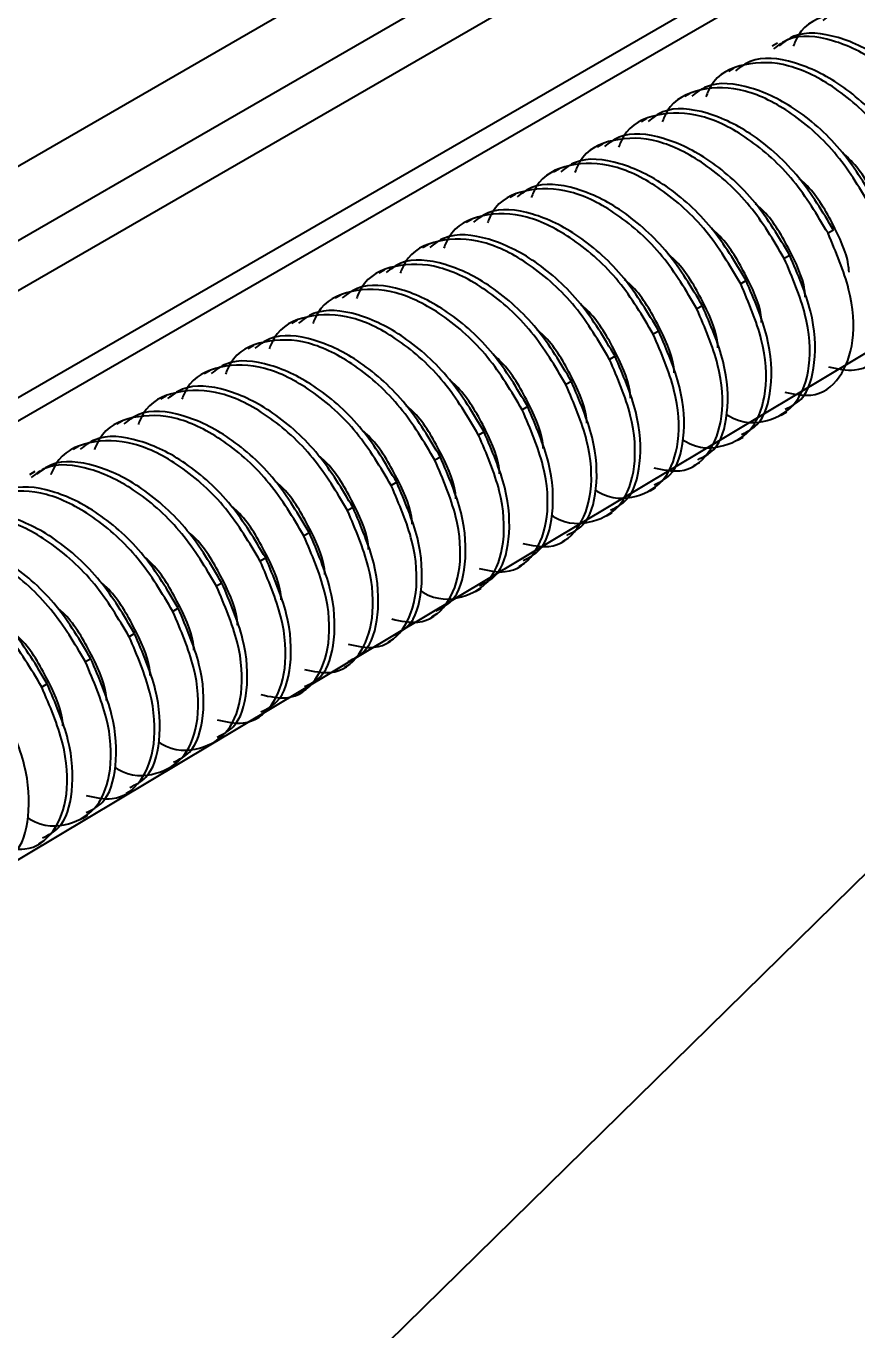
# Model space of a CAD drawing. Extents: x 0 to 10.8, y -12.5 to 0.
# Drawn here: x 6.029 to 6.45, y -9.091 to -8.431 of the extents above; entities that cross this region are included whole.
import ezdxf
from ezdxf import colors
from ezdxf.entities.mleader import LeaderData, LeaderLine
from ezdxf.math import Vec2, Vec3

# ---------------------------------------------------------------- set-up
doc = ezdxf.new("R2010")
doc.units = 0
doc.header["$LTSCALE"] = 0.5
doc.header["$MEASUREMENT"] = 0
for name, color, linetype in [('FAB DWG', 221, 'CONTINUOUS'), ('Hardware', 242, 'CONTINUOUS'), ('Housing', 150, 'CONTINUOUS')]:
    doc.layers.add(name, color=color, linetype=linetype)
doc.styles.get("Standard").update_dxf_attribs({"font": 'arial.ttf'})

msp = doc.modelspace()

# ---------------------------------------------------------------- linework, layer by layer
at = {"layer": 'Hardware', "linetype": 'Continuous', "lineweight": 25, "transparency": 16777216}
for p, q in [((6.40957, -8.43967), (6.40681, -8.44127)), ((6.38747, -8.45243), (6.38471, -8.45402)), ((6.36538, -8.46519), (6.36261, -8.46678)), ((6.34328, -8.47794), (6.34052, -8.47954)), ((6.32118, -8.4907), (6.31842, -8.49229)), ((6.29909, -8.50346), (6.29632, -8.50505)), ((6.27699, -8.51621), (6.27423, -8.51781)), ((6.25489, -8.52897), (6.25213, -8.53056)), ((6.43789, -8.53437), (6.43513, -8.53596)), ((6.23279, -8.54172), (6.23003, -8.54332)), ((6.4158, -8.54712), (6.41303, -8.54872)), ((6.2107, -8.55448), (6.20794, -8.55608)), ((6.3937, -8.55988), (6.39094, -8.56147)), ((6.1886, -8.56724), (6.18584, -8.56883)), ((6.3716, -8.57264), (6.36884, -8.57423)), ((6.1665, -8.57999), (6.16374, -8.58159)), ((6.34951, -8.58539), (6.34674, -8.58699)), ((6.14441, -8.59275), (6.14164, -8.59434)), ((6.32741, -8.59815), (6.32465, -8.59974)), ((6.12231, -8.60551), (6.11955, -8.6071)), ((6.30531, -8.6109), (6.30255, -8.6125)), ((6.10021, -8.61826), (6.09745, -8.61986)), ((6.28321, -8.62366), (6.28045, -8.62526)), ((6.41146, -8.62795), (6.41422, -8.62635)), ((6.07811, -8.63102), (6.07535, -8.63261)), ((6.26112, -8.63642), (6.25835, -8.63801)), ((6.38937, -8.6407), (6.39213, -8.63911)), ((6.05602, -8.64378), (6.05326, -8.64537)), ((6.23902, -8.64917), (6.23626, -8.65077)), ((6.36727, -8.65346), (6.37003, -8.65187)), ((6.03392, -8.65653), (6.03116, -8.65813)), ((6.21692, -8.66193), (6.21416, -8.66352)), ((6.34517, -8.66622), (6.34793, -8.66462)), ((6.19483, -8.67469), (6.19206, -8.67628)), ((6.32307, -8.67897), (6.32584, -8.67738)), ((6.17273, -8.68744), (6.16997, -8.68904)), ((6.30098, -8.69173), (6.30374, -8.69013)), ((6.15063, -8.7002), (6.14787, -8.70179)), ((6.27888, -8.70449), (6.28164, -8.70289)), ((6.12853, -8.71296), (6.12577, -8.71455)), ((6.25678, -8.71724), (6.25955, -8.71565)), ((6.10644, -8.72571), (6.10368, -8.72731)), ((6.23469, -8.73), (6.23745, -8.7284)), ((6.08434, -8.73847), (6.08158, -8.74006)), ((6.21259, -8.74275), (6.21535, -8.74116)), ((6.06224, -8.75122), (6.05948, -8.75282)), ((6.19049, -8.75551), (6.19325, -8.75392)), ((6.04015, -8.76398), (6.03738, -8.76558)), ((6.16839, -8.76827), (6.17116, -8.76667)), ((6.1463, -8.78102), (6.14906, -8.77943)), ((6.1242, -8.79378), (6.12696, -8.79219)), ((6.1021, -8.80654), (6.10487, -8.80494)), ((6.08001, -8.81929), (6.08277, -8.8177)), ((6.05791, -8.83205), (6.06067, -8.83045)), ((6.03581, -8.84481), (6.03857, -8.84321))]:
    msp.add_line(p, q, dxfattribs=at)
for points, knots in [([(6.52352, -8.48494), (6.51805, -8.47573), (6.50696, -8.45708), (6.48347, -8.43597), (6.45897, -8.42372), (6.43673, -8.42359), (6.42205, -8.43046), (6.41832, -8.43948), (6.41754, -8.44135)], [0, 0, 0, 0, 0.1882323, 0.3814187, 0.566947, 0.7584535, 0.94996, 1, 1, 1, 1]), ([(6.52628, -8.48334), (6.52082, -8.47415), (6.50974, -8.45552), (6.48614, -8.43424), (6.46206, -8.42262), (6.44272, -8.42056), (6.43487, -8.42647), (6.43248, -8.42828)], [0, 0, 0, 0, 0.223495, 0.452872, 0.673155, 0.900538, 1, 1, 1, 1]), ([(6.50142, -8.49769), (6.49596, -8.4885), (6.48488, -8.46987), (6.46128, -8.44859), (6.4372, -8.43698), (6.41786, -8.43491), (6.41001, -8.44083), (6.40762, -8.44263)], [0, 0, 0, 0, 0.223495, 0.452872, 0.673155, 0.900538, 1, 1, 1, 1]), ([(6.50418, -8.4961), (6.49872, -8.4869), (6.48765, -8.46828), (6.46404, -8.44699), (6.43997, -8.43538), (6.42063, -8.43331), (6.41277, -8.43923), (6.41038, -8.44103)], [0, 0, 0, 0, 0.223495, 0.452872, 0.673155, 0.900538, 1, 1, 1, 1]), ([(6.47933, -8.51045), (6.47385, -8.50124), (6.46276, -8.48259), (6.43928, -8.46148), (6.41477, -8.44924), (6.39254, -8.4491), (6.37785, -8.45598), (6.37412, -8.46499), (6.37335, -8.46686)], [0, 0, 0, 0, 0.188232, 0.381419, 0.566947, 0.758453, 0.94996, 1, 1, 1, 1]), ([(6.48209, -8.50885), (6.47662, -8.49966), (6.46555, -8.48103), (6.44195, -8.45975), (6.41787, -8.44814), (6.39853, -8.44607), (6.39067, -8.45199), (6.38828, -8.45379)], [0, 0, 0, 0, 0.223495, 0.452871, 0.673155, 0.900537, 1, 1, 1, 1]), ([(6.45723, -8.5232), (6.45176, -8.514), (6.44067, -8.49535), (6.41718, -8.47424), (6.39268, -8.46199), (6.37044, -8.46186), (6.35576, -8.46873), (6.35203, -8.47775), (6.35125, -8.47962)], [0, 0, 0, 0, 0.1882323, 0.3814187, 0.566947, 0.7584535, 0.94996, 1, 1, 1, 1]), ([(6.45999, -8.52161), (6.45453, -8.51242), (6.44345, -8.49379), (6.41985, -8.47251), (6.39577, -8.46089), (6.37643, -8.45883), (6.36858, -8.46474), (6.36619, -8.46654)], [0, 0, 0, 0, 0.223495, 0.452872, 0.673155, 0.900538, 1, 1, 1, 1]), ([(6.43513, -8.53596), (6.42966, -8.52676), (6.41857, -8.50811), (6.39508, -8.48699), (6.37058, -8.47475), (6.34834, -8.47461), (6.33366, -8.48149), (6.32993, -8.4905), (6.32916, -8.49237)], [0, 0, 0, 0, 0.188232, 0.381419, 0.566947, 0.758453, 0.94996, 1, 1, 1, 1]), ([(6.43789, -8.53437), (6.43243, -8.52517), (6.42136, -8.50655), (6.39775, -8.48526), (6.37367, -8.47365), (6.35434, -8.47158), (6.34648, -8.4775), (6.34409, -8.4793)], [0, 0, 0, 0, 0.223495, 0.452872, 0.673155, 0.900538, 1, 1, 1, 1]), ([(6.41303, -8.54872), (6.40756, -8.53951), (6.39647, -8.52086), (6.37298, -8.49975), (6.34848, -8.48751), (6.32625, -8.48737), (6.31156, -8.49425), (6.30783, -8.50326), (6.30706, -8.50513)], [0, 0, 0, 0, 0.188232, 0.381419, 0.566947, 0.758453, 0.94996, 1, 1, 1, 1]), ([(6.4158, -8.54712), (6.41033, -8.53793), (6.39926, -8.5193), (6.37566, -8.49802), (6.35158, -8.48641), (6.33224, -8.48434), (6.32438, -8.49026), (6.32199, -8.49206)], [0, 0, 0, 0, 0.223495, 0.452871, 0.673155, 0.900537, 1, 1, 1, 1]), ([(6.46784, -8.5428), (6.46776, -8.54154), (6.46724, -8.53404), (6.45966, -8.51789), (6.45056, -8.50225), (6.44372, -8.49636), (6.44269, -8.49548)], [0, 0, 0, 0, 0.085019, 0.505219, 0.925416, 1, 1, 1, 1]), ([(6.39094, -8.56147), (6.38546, -8.55227), (6.37438, -8.53362), (6.35089, -8.51251), (6.32638, -8.50026), (6.30415, -8.50012), (6.28946, -8.507), (6.28573, -8.51602), (6.28496, -8.51789)], [0, 0, 0, 0, 0.188232, 0.381419, 0.566947, 0.758453, 0.94996, 1, 1, 1, 1]), ([(6.3937, -8.55988), (6.38823, -8.55069), (6.37716, -8.53206), (6.35356, -8.51078), (6.32948, -8.49916), (6.31014, -8.4971), (6.30229, -8.50301), (6.2999, -8.50481)], [0, 0, 0, 0, 0.223495, 0.452872, 0.673155, 0.900538, 1, 1, 1, 1]), ([(6.3716, -8.57264), (6.36614, -8.56344), (6.35506, -8.54482), (6.33146, -8.52353), (6.30738, -8.51192), (6.28804, -8.50985), (6.28019, -8.51577), (6.2778, -8.51757)], [0, 0, 0, 0, 0.223495, 0.452872, 0.673155, 0.900538, 1, 1, 1, 1]), ([(6.44575, -8.55556), (6.44566, -8.5543), (6.44514, -8.5468), (6.43756, -8.53065), (6.42846, -8.515), (6.42162, -8.50912), (6.42059, -8.50823)], [0, 0, 0, 0, 0.085019, 0.505219, 0.925416, 1, 1, 1, 1]), ([(6.36884, -8.57423), (6.36337, -8.56503), (6.35228, -8.54638), (6.32879, -8.52526), (6.30429, -8.51302), (6.28205, -8.51288), (6.26737, -8.51976), (6.26364, -8.52877), (6.26286, -8.53064)], [0, 0, 0, 0, 0.188232, 0.381419, 0.566947, 0.758453, 0.94996, 1, 1, 1, 1]), ([(6.34951, -8.58539), (6.34404, -8.5762), (6.33297, -8.55757), (6.30936, -8.53629), (6.28529, -8.52468), (6.26595, -8.52261), (6.25809, -8.52853), (6.2557, -8.53033)], [0, 0, 0, 0, 0.223495, 0.452871, 0.673155, 0.900537, 1, 1, 1, 1]), ([(6.42365, -8.56832), (6.42356, -8.56706), (6.42305, -8.55956), (6.41546, -8.5434), (6.40636, -8.52776), (6.39953, -8.52188), (6.39849, -8.52099)], [0, 0, 0, 0, 0.0850186, 0.5052193, 0.9254167, 1, 1, 1, 1]), ([(6.4354, -8.60354), (6.43997, -8.60452), (6.45131, -8.60694), (6.46397, -8.59745), (6.47113, -8.57837), (6.46952, -8.55202), (6.46129, -8.53273), (6.45723, -8.5232)], [0, 0, 0, 0, 0.145789, 0.361473, 0.570426, 0.788001, 1, 1, 1, 1]), ([(6.34674, -8.58699), (6.34127, -8.57778), (6.33018, -8.55913), (6.30669, -8.53802), (6.28219, -8.52577), (6.25996, -8.52564), (6.24527, -8.53251), (6.24154, -8.54153), (6.24077, -8.5434)], [0, 0, 0, 0, 0.188232, 0.381419, 0.566947, 0.758453, 0.94996, 1, 1, 1, 1]), ([(6.32741, -8.59815), (6.32194, -8.58896), (6.31087, -8.57033), (6.28727, -8.54904), (6.26319, -8.53743), (6.24385, -8.53536), (6.236, -8.54128), (6.2336, -8.54308)], [0, 0, 0, 0, 0.223495, 0.452872, 0.673155, 0.900538, 1, 1, 1, 1]), ([(6.40155, -8.58107), (6.40146, -8.57981), (6.40095, -8.57231), (6.39336, -8.55616), (6.38427, -8.54052), (6.37743, -8.53463), (6.3764, -8.53375)], [0, 0, 0, 0, 0.085019, 0.505219, 0.925416, 1, 1, 1, 1]), ([(6.4133, -8.6163), (6.41787, -8.61727), (6.42921, -8.61969), (6.44187, -8.6102), (6.44903, -8.59113), (6.44742, -8.56478), (6.43919, -8.54548), (6.43513, -8.53596)], [0, 0, 0, 0, 0.145788, 0.361473, 0.570426, 0.788001, 1, 1, 1, 1]), ([(6.32465, -8.59974), (6.31917, -8.59054), (6.30809, -8.57189), (6.2846, -8.55078), (6.26009, -8.53853), (6.23786, -8.53839), (6.22317, -8.54527), (6.21944, -8.55429), (6.21867, -8.55615)], [0, 0, 0, 0, 0.188232, 0.381419, 0.566947, 0.758453, 0.94996, 1, 1, 1, 1]), ([(6.30531, -8.6109), (6.29985, -8.60171), (6.28877, -8.58309), (6.26517, -8.5618), (6.24109, -8.55019), (6.22175, -8.54812), (6.2139, -8.55404), (6.21151, -8.55584)], [0, 0, 0, 0, 0.223495, 0.452872, 0.673155, 0.900538, 1, 1, 1, 1]), ([(6.37945, -8.59383), (6.37937, -8.59257), (6.37885, -8.58507), (6.37127, -8.56892), (6.36217, -8.55327), (6.35533, -8.54739), (6.3543, -8.5465)], [0, 0, 0, 0, 0.085019, 0.505219, 0.925416, 1, 1, 1, 1]), ([(6.38374, -8.6276), (6.38412, -8.62784), (6.39169, -8.63261), (6.40521, -8.63184), (6.41987, -8.62342), (6.42691, -8.60376), (6.42533, -8.57757), (6.4171, -8.55825), (6.41303, -8.54872)], [0, 0, 0, 0, 0.010571, 0.210034, 0.409497, 0.602734, 0.803946, 1, 1, 1, 1]), ([(6.41341, -8.62499), (6.41631, -8.62358), (6.42421, -8.61973), (6.42949, -8.60189), (6.42814, -8.57604), (6.41987, -8.55668), (6.4158, -8.54712)], [0, 0, 0, 0, 0.159684, 0.434671, 0.721005, 1, 1, 1, 1]), ([(6.30255, -8.6125), (6.29708, -8.6033), (6.28599, -8.58465), (6.2625, -8.56353), (6.238, -8.55129), (6.21576, -8.55115), (6.20108, -8.55803), (6.19735, -8.56704), (6.19657, -8.56891)], [0, 0, 0, 0, 0.188232, 0.381419, 0.566947, 0.758453, 0.94996, 1, 1, 1, 1]), ([(6.28321, -8.62366), (6.27775, -8.61447), (6.26668, -8.59584), (6.24307, -8.57456), (6.21899, -8.56294), (6.19966, -8.56088), (6.1918, -8.56679), (6.18941, -8.5686)], [0, 0, 0, 0, 0.223495, 0.452871, 0.673155, 0.900537, 1, 1, 1, 1]), ([(6.35736, -8.60659), (6.35727, -8.60532), (6.35676, -8.59783), (6.34917, -8.58167), (6.34007, -8.56603), (6.33323, -8.56015), (6.3322, -8.55926)], [0, 0, 0, 0, 0.085019, 0.505219, 0.925416, 1, 1, 1, 1]), ([(6.36164, -8.64036), (6.36203, -8.6406), (6.36959, -8.64537), (6.38311, -8.6446), (6.39777, -8.63617), (6.40481, -8.61651), (6.40323, -8.59032), (6.395, -8.57101), (6.39094, -8.56147)], [0, 0, 0, 0, 0.010571, 0.210034, 0.409497, 0.602734, 0.803946, 1, 1, 1, 1]), ([(6.39132, -8.63775), (6.39422, -8.63634), (6.40211, -8.63249), (6.40739, -8.61465), (6.40604, -8.5888), (6.39778, -8.56943), (6.3937, -8.55988)], [0, 0, 0, 0, 0.1596846, 0.4346705, 0.7210048, 1, 1, 1, 1]), ([(6.28045, -8.62526), (6.27498, -8.61605), (6.26389, -8.5974), (6.2404, -8.57629), (6.2159, -8.56404), (6.19366, -8.56391), (6.17898, -8.57078), (6.17525, -8.5798), (6.17448, -8.58167)], [0, 0, 0, 0, 0.188232, 0.381419, 0.566947, 0.758453, 0.94996, 1, 1, 1, 1]), ([(6.26112, -8.63642), (6.25565, -8.62722), (6.24458, -8.6086), (6.22098, -8.58731), (6.1969, -8.5757), (6.17756, -8.57363), (6.1697, -8.57955), (6.16731, -8.58135)], [0, 0, 0, 0, 0.223495, 0.452872, 0.673155, 0.900538, 1, 1, 1, 1]), ([(6.33526, -8.61934), (6.33517, -8.61808), (6.33466, -8.61058), (6.32707, -8.59443), (6.31798, -8.57878), (6.31114, -8.5729), (6.31011, -8.57202)], [0, 0, 0, 0, 0.085019, 0.505219, 0.925416, 1, 1, 1, 1]), ([(6.34701, -8.65457), (6.35158, -8.65554), (6.36292, -8.65796), (6.37558, -8.64847), (6.38274, -8.62939), (6.38113, -8.60305), (6.3729, -8.58375), (6.36884, -8.57423)], [0, 0, 0, 0, 0.145788, 0.361473, 0.570426, 0.788001, 1, 1, 1, 1]), ([(6.36922, -8.65051), (6.37212, -8.64909), (6.38001, -8.64525), (6.38529, -8.6274), (6.38394, -8.60155), (6.37568, -8.58219), (6.3716, -8.57264)], [0, 0, 0, 0, 0.1596846, 0.4346705, 0.7210048, 1, 1, 1, 1]), ([(6.25835, -8.63801), (6.25288, -8.62881), (6.24179, -8.61016), (6.21831, -8.58904), (6.1938, -8.5768), (6.17157, -8.57666), (6.15688, -8.58354), (6.15315, -8.59256), (6.15238, -8.59442)], [0, 0, 0, 0, 0.188232, 0.381419, 0.566947, 0.758453, 0.94996, 1, 1, 1, 1]), ([(6.23626, -8.65077), (6.23079, -8.64156), (6.2197, -8.62291), (6.19621, -8.6018), (6.1717, -8.58956), (6.14947, -8.58942), (6.13478, -8.5963), (6.13105, -8.60531), (6.13028, -8.60718)], [0, 0, 0, 0, 0.188232, 0.381419, 0.566947, 0.758453, 0.94996, 1, 1, 1, 1]), ([(6.23902, -8.64917), (6.23355, -8.63998), (6.22248, -8.62135), (6.19888, -8.60007), (6.1748, -8.58846), (6.15546, -8.58639), (6.14761, -8.59231), (6.14522, -8.59411)], [0, 0, 0, 0, 0.223495, 0.452872, 0.673155, 0.900538, 1, 1, 1, 1]), ([(6.31316, -8.6321), (6.31308, -8.63084), (6.31256, -8.62334), (6.30498, -8.60718), (6.29588, -8.59154), (6.28904, -8.58566), (6.28801, -8.58477)], [0, 0, 0, 0, 0.085019, 0.505219, 0.925416, 1, 1, 1, 1]), ([(6.31745, -8.66587), (6.31783, -8.66611), (6.32539, -8.67088), (6.33892, -8.67011), (6.35358, -8.66169), (6.36062, -8.64203), (6.35904, -8.61584), (6.35081, -8.59652), (6.34674, -8.58699)], [0, 0, 0, 0, 0.010571, 0.210034, 0.409497, 0.602734, 0.803946, 1, 1, 1, 1]), ([(6.34712, -8.66326), (6.35002, -8.66185), (6.35791, -8.658), (6.3632, -8.64016), (6.36185, -8.61431), (6.35358, -8.59495), (6.34951, -8.58539)], [0, 0, 0, 0, 0.159684, 0.434671, 0.721005, 1, 1, 1, 1]), ([(6.21416, -8.66352), (6.20869, -8.65432), (6.1976, -8.63567), (6.17411, -8.61456), (6.14961, -8.60231), (6.12737, -8.60218), (6.11269, -8.60905), (6.10896, -8.61807), (6.10818, -8.61994)], [0, 0, 0, 0, 0.188232, 0.381419, 0.566947, 0.758453, 0.94996, 1, 1, 1, 1]), ([(6.21692, -8.66193), (6.21146, -8.65274), (6.20038, -8.63411), (6.17678, -8.61283), (6.1527, -8.60121), (6.13337, -8.59915), (6.12551, -8.60506), (6.12312, -8.60686)], [0, 0, 0, 0, 0.223495, 0.452871, 0.673155, 0.900537, 1, 1, 1, 1]), ([(6.29107, -8.64486), (6.29098, -8.64359), (6.29046, -8.63609), (6.28288, -8.61994), (6.27378, -8.6043), (6.26694, -8.59842), (6.26591, -8.59753)], [0, 0, 0, 0, 0.085019, 0.505219, 0.925416, 1, 1, 1, 1]), ([(6.29535, -8.67862), (6.29573, -8.67887), (6.3033, -8.68364), (6.31682, -8.68287), (6.33148, -8.67444), (6.33852, -8.65478), (6.33694, -8.62859), (6.32871, -8.60928), (6.32465, -8.59974)], [0, 0, 0, 0, 0.010571, 0.210034, 0.409497, 0.602734, 0.803946, 1, 1, 1, 1]), ([(6.32503, -8.67602), (6.32793, -8.67461), (6.33582, -8.67076), (6.3411, -8.65292), (6.33975, -8.62706), (6.33149, -8.6077), (6.32741, -8.59815)], [0, 0, 0, 0, 0.1596846, 0.4346705, 0.7210048, 1, 1, 1, 1]), ([(6.19206, -8.67628), (6.18659, -8.66708), (6.1755, -8.64843), (6.15201, -8.62731), (6.12751, -8.61507), (6.10528, -8.61493), (6.09059, -8.62181), (6.08686, -8.63082), (6.08609, -8.63269)], [0, 0, 0, 0, 0.188232, 0.381419, 0.566947, 0.758453, 0.94996, 1, 1, 1, 1]), ([(6.19483, -8.67469), (6.18936, -8.66549), (6.17829, -8.64687), (6.15468, -8.62558), (6.13061, -8.61397), (6.11127, -8.6119), (6.10341, -8.61782), (6.10102, -8.61962)], [0, 0, 0, 0, 0.223495, 0.452872, 0.673155, 0.900538, 1, 1, 1, 1]), ([(6.26897, -8.65761), (6.26888, -8.65635), (6.26837, -8.64885), (6.26078, -8.6327), (6.25168, -8.61705), (6.24485, -8.61117), (6.24381, -8.61029)], [0, 0, 0, 0, 0.085019, 0.505219, 0.925416, 1, 1, 1, 1]), ([(6.28072, -8.69284), (6.28529, -8.69381), (6.29663, -8.69623), (6.30929, -8.68674), (6.31645, -8.66766), (6.31484, -8.64132), (6.30661, -8.62202), (6.30255, -8.6125)], [0, 0, 0, 0, 0.145788, 0.361473, 0.570426, 0.788001, 1, 1, 1, 1]), ([(6.30293, -8.68878), (6.30583, -8.68736), (6.31372, -8.68352), (6.319, -8.66567), (6.31765, -8.63982), (6.30939, -8.62046), (6.30531, -8.6109)], [0, 0, 0, 0, 0.1596846, 0.4346705, 0.7210048, 1, 1, 1, 1]), ([(6.16997, -8.68904), (6.16449, -8.67983), (6.15341, -8.66118), (6.12992, -8.64007), (6.10541, -8.62783), (6.08318, -8.62769), (6.06849, -8.63457), (6.06476, -8.64358), (6.06399, -8.64545)], [0, 0, 0, 0, 0.188232, 0.381419, 0.566947, 0.758453, 0.94996, 1, 1, 1, 1]), ([(6.17273, -8.68744), (6.16726, -8.67825), (6.15619, -8.65962), (6.13259, -8.63834), (6.10851, -8.62673), (6.08917, -8.62466), (6.08132, -8.63058), (6.07893, -8.63238)], [0, 0, 0, 0, 0.223495, 0.452872, 0.673155, 0.900538, 1, 1, 1, 1]), ([(6.24687, -8.67037), (6.24678, -8.66911), (6.24627, -8.66161), (6.23868, -8.64545), (6.22959, -8.62981), (6.22275, -8.62393), (6.22172, -8.62304)], [0, 0, 0, 0, 0.085019, 0.505219, 0.925416, 1, 1, 1, 1]), ([(6.25862, -8.70559), (6.26319, -8.70657), (6.27453, -8.70899), (6.28719, -8.6995), (6.29435, -8.68042), (6.29274, -8.65407), (6.28451, -8.63478), (6.28045, -8.62526)], [0, 0, 0, 0, 0.145788, 0.361473, 0.570426, 0.788001, 1, 1, 1, 1]), ([(6.28083, -8.70153), (6.28373, -8.70012), (6.29162, -8.69627), (6.2969, -8.67843), (6.29555, -8.65258), (6.28729, -8.63322), (6.28321, -8.62366)], [0, 0, 0, 0, 0.159684, 0.434671, 0.721005, 1, 1, 1, 1]), ([(6.22477, -8.68312), (6.22469, -8.68186), (6.22417, -8.67436), (6.21659, -8.65821), (6.20749, -8.64257), (6.20065, -8.63668), (6.19962, -8.6358)], [0, 0, 0, 0, 0.085019, 0.505219, 0.925416, 1, 1, 1, 1]), ([(6.14787, -8.70179), (6.1424, -8.69259), (6.13131, -8.67394), (6.10782, -8.65283), (6.08332, -8.64058), (6.06108, -8.64045), (6.0464, -8.64732), (6.04267, -8.65634), (6.04189, -8.65821)], [0, 0, 0, 0, 0.188232, 0.381419, 0.566947, 0.758453, 0.94996, 1, 1, 1, 1]), ([(6.15063, -8.7002), (6.14517, -8.69101), (6.13409, -8.67238), (6.11049, -8.6511), (6.08641, -8.63948), (6.06707, -8.63742), (6.05922, -8.64333), (6.05683, -8.64513)], [0, 0, 0, 0, 0.223495, 0.452871, 0.673155, 0.900537, 1, 1, 1, 1]), ([(6.22906, -8.71689), (6.22944, -8.71713), (6.23701, -8.72191), (6.25053, -8.72113), (6.26519, -8.71271), (6.27223, -8.69305), (6.27065, -8.66686), (6.26242, -8.64754), (6.25835, -8.63801)], [0, 0, 0, 0, 0.010571, 0.210034, 0.409497, 0.602734, 0.803946, 1, 1, 1, 1]), ([(6.25873, -8.71429), (6.26163, -8.71288), (6.26953, -8.70903), (6.27481, -8.69119), (6.27346, -8.66533), (6.26519, -8.64597), (6.26112, -8.63642)], [0, 0, 0, 0, 0.1596846, 0.4346705, 0.7210048, 1, 1, 1, 1]), ([(6.20268, -8.69588), (6.20259, -8.69462), (6.20208, -8.68712), (6.19449, -8.67097), (6.18539, -8.65532), (6.17855, -8.64944), (6.17752, -8.64855)], [0, 0, 0, 0, 0.085019, 0.505219, 0.925416, 1, 1, 1, 1]), ([(6.12577, -8.71455), (6.12031, -8.70536), (6.10923, -8.68673), (6.08563, -8.66545), (6.06155, -8.65383), (6.04221, -8.65177), (6.03436, -8.65768), (6.03197, -8.65948)], [0, 0, 0, 0, 0.223495, 0.452871, 0.673155, 0.900537, 1, 1, 1, 1]), ([(6.12853, -8.71296), (6.12307, -8.70376), (6.112, -8.68514), (6.08839, -8.66385), (6.06432, -8.65224), (6.04498, -8.65017), (6.03712, -8.65609), (6.03473, -8.65789)], [0, 0, 0, 0, 0.223495, 0.452872, 0.673155, 0.900538, 1, 1, 1, 1]), ([(6.21443, -8.7311), (6.219, -8.73208), (6.23034, -8.7345), (6.243, -8.72501), (6.25016, -8.70593), (6.24855, -8.67959), (6.24032, -8.66029), (6.23626, -8.65077)], [0, 0, 0, 0, 0.145788, 0.361473, 0.570426, 0.788001, 1, 1, 1, 1]), ([(6.23664, -8.72704), (6.23954, -8.72563), (6.24743, -8.72179), (6.25271, -8.70394), (6.25136, -8.67809), (6.2431, -8.65873), (6.23902, -8.64917)], [0, 0, 0, 0, 0.1596846, 0.4346705, 0.7210048, 1, 1, 1, 1]), ([(6.18058, -8.70864), (6.18049, -8.70738), (6.17998, -8.69988), (6.17239, -8.68372), (6.1633, -8.66808), (6.15646, -8.6622), (6.15543, -8.66131)], [0, 0, 0, 0, 0.085019, 0.505219, 0.925416, 1, 1, 1, 1]), ([(6.21454, -8.7398), (6.21744, -8.73839), (6.22533, -8.73454), (6.23061, -8.7167), (6.22926, -8.69085), (6.221, -8.67148), (6.21692, -8.66193)], [0, 0, 0, 0, 0.159684, 0.434671, 0.721005, 1, 1, 1, 1]), ([(6.10368, -8.72731), (6.0982, -8.7181), (6.08711, -8.69945), (6.06363, -8.67834), (6.03912, -8.66609), (6.01689, -8.66596), (6.0022, -8.67283), (5.99847, -8.68185), (5.9977, -8.68372)], [0, 0, 0, 0, 0.188232, 0.381419, 0.566947, 0.758453, 0.94996, 1, 1, 1, 1]), ([(6.10644, -8.72571), (6.10097, -8.71652), (6.0899, -8.69789), (6.0663, -8.67661), (6.04222, -8.665), (6.02288, -8.66293), (6.01502, -8.66885), (6.01263, -8.67065)], [0, 0, 0, 0, 0.223495, 0.452872, 0.673155, 0.900538, 1, 1, 1, 1]), ([(6.19233, -8.74386), (6.1969, -8.74484), (6.20824, -8.74726), (6.2209, -8.73777), (6.22806, -8.71869), (6.22645, -8.69234), (6.21822, -8.67305), (6.21416, -8.66352)], [0, 0, 0, 0, 0.145788, 0.361473, 0.570426, 0.788001, 1, 1, 1, 1]), ([(6.15848, -8.72139), (6.1584, -8.72013), (6.15788, -8.71263), (6.1503, -8.69648), (6.1412, -8.68084), (6.13436, -8.67495), (6.13333, -8.67407)], [0, 0, 0, 0, 0.085019, 0.505219, 0.925416, 1, 1, 1, 1]), ([(6.19244, -8.75256), (6.19534, -8.75114), (6.20323, -8.7473), (6.20852, -8.72945), (6.20717, -8.7036), (6.1989, -8.68424), (6.19483, -8.67469)], [0, 0, 0, 0, 0.1596846, 0.4346705, 0.7210048, 1, 1, 1, 1]), ([(6.08158, -8.74006), (6.07611, -8.73086), (6.06502, -8.71221), (6.04153, -8.6911), (6.01703, -8.67885), (5.99479, -8.67871), (5.98011, -8.68559), (5.97637, -8.69461), (5.9756, -8.69647)], [0, 0, 0, 0, 0.188232, 0.381419, 0.566947, 0.758453, 0.94996, 1, 1, 1, 1]), ([(6.08434, -8.73847), (6.07888, -8.72928), (6.0678, -8.71065), (6.0442, -8.68936), (6.02012, -8.67775), (6.00078, -8.67568), (5.99293, -8.6816), (5.99054, -8.6834)], [0, 0, 0, 0, 0.223495, 0.452871, 0.673155, 0.900537, 1, 1, 1, 1]), ([(6.17023, -8.75662), (6.1748, -8.75759), (6.18614, -8.76001), (6.1988, -8.75052), (6.20596, -8.73145), (6.20435, -8.7051), (6.19612, -8.6858), (6.19206, -8.67628)], [0, 0, 0, 0, 0.145789, 0.361473, 0.570426, 0.788001, 1, 1, 1, 1]), ([(6.13639, -8.73415), (6.1363, -8.73289), (6.13579, -8.72539), (6.1282, -8.70924), (6.1191, -8.69359), (6.11226, -8.68771), (6.11123, -8.68682)], [0, 0, 0, 0, 0.085019, 0.505219, 0.925416, 1, 1, 1, 1]), ([(6.17035, -8.76531), (6.17325, -8.7639), (6.18114, -8.76005), (6.18642, -8.74221), (6.18507, -8.71636), (6.17681, -8.697), (6.17273, -8.68744)], [0, 0, 0, 0, 0.1596846, 0.4346705, 0.7210048, 1, 1, 1, 1]), ([(6.05948, -8.75282), (6.05402, -8.74363), (6.04294, -8.725), (6.01934, -8.70372), (5.99526, -8.6921), (5.97592, -8.69004), (5.96807, -8.69595), (5.96568, -8.69775)], [0, 0, 0, 0, 0.223495, 0.452871, 0.673155, 0.900537, 1, 1, 1, 1]), ([(6.06224, -8.75122), (6.05678, -8.74203), (6.0457, -8.72341), (6.0221, -8.70212), (5.99802, -8.69051), (5.97868, -8.68844), (5.97083, -8.69436), (5.96844, -8.69616)], [0, 0, 0, 0, 0.223495, 0.452872, 0.673155, 0.900538, 1, 1, 1, 1]), ([(6.14813, -8.76937), (6.15271, -8.77035), (6.16405, -8.77277), (6.17671, -8.76328), (6.18387, -8.7442), (6.18226, -8.71786), (6.17403, -8.69856), (6.16997, -8.68904)], [0, 0, 0, 0, 0.145788, 0.361473, 0.570426, 0.788001, 1, 1, 1, 1]), ([(6.04015, -8.76398), (6.03468, -8.75479), (6.02361, -8.73616), (6, -8.71488), (5.97593, -8.70326), (5.95659, -8.7012), (5.94873, -8.70712), (5.94634, -8.70892)], [0, 0, 0, 0, 0.223495, 0.452872, 0.673155, 0.900538, 1, 1, 1, 1]), ([(6.11429, -8.74691), (6.1142, -8.74564), (6.11369, -8.73815), (6.1061, -8.72199), (6.09701, -8.70635), (6.09017, -8.70047), (6.08913, -8.69958)], [0, 0, 0, 0, 0.085019, 0.505219, 0.925416, 1, 1, 1, 1]), ([(6.12604, -8.78213), (6.13061, -8.78311), (6.14195, -8.78553), (6.15461, -8.77604), (6.16177, -8.75696), (6.16016, -8.73061), (6.15193, -8.71132), (6.14787, -8.70179)], [0, 0, 0, 0, 0.145788, 0.361473, 0.570426, 0.788001, 1, 1, 1, 1]), ([(6.14825, -8.77807), (6.15115, -8.77666), (6.15904, -8.77281), (6.16432, -8.75497), (6.16297, -8.72912), (6.15471, -8.70975), (6.15063, -8.7002)], [0, 0, 0, 0, 0.159684, 0.434671, 0.721005, 1, 1, 1, 1]), ([(6.03738, -8.76558), (6.03191, -8.75637), (6.02082, -8.73772), (5.99733, -8.71661), (5.97283, -8.70436), (5.9506, -8.70423), (5.93591, -8.7111), (5.93218, -8.72012), (5.93141, -8.72199)], [0, 0, 0, 0, 0.188232, 0.381419, 0.566947, 0.758453, 0.94996, 1, 1, 1, 1]), ([(6.09219, -8.75966), (6.09211, -8.7584), (6.09159, -8.7509), (6.084, -8.73475), (6.07491, -8.7191), (6.06807, -8.71322), (6.06704, -8.71234)], [0, 0, 0, 0, 0.085019, 0.505219, 0.925416, 1, 1, 1, 1]), ([(6.09648, -8.79343), (6.09686, -8.79367), (6.10442, -8.79845), (6.11794, -8.79767), (6.13261, -8.78925), (6.13965, -8.76959), (6.13807, -8.7434), (6.12983, -8.72408), (6.12577, -8.71455)], [0, 0, 0, 0, 0.010571, 0.210034, 0.409497, 0.602734, 0.803946, 1, 1, 1, 1]), ([(6.12615, -8.79083), (6.12905, -8.78941), (6.13694, -8.78557), (6.14222, -8.76772), (6.14087, -8.74187), (6.13261, -8.72251), (6.12853, -8.71296)], [0, 0, 0, 0, 0.1596846, 0.4346705, 0.7210048, 1, 1, 1, 1]), ([(6.07009, -8.77242), (6.07001, -8.77116), (6.06949, -8.76366), (6.06191, -8.7475), (6.05281, -8.73186), (6.04597, -8.72598), (6.04494, -8.72509)], [0, 0, 0, 0, 0.085019, 0.505219, 0.925416, 1, 1, 1, 1]), ([(6.07438, -8.80619), (6.07476, -8.80643), (6.08232, -8.8112), (6.09585, -8.81043), (6.11051, -8.80201), (6.11755, -8.78235), (6.11597, -8.75616), (6.10774, -8.73684), (6.10368, -8.72731)], [0, 0, 0, 0, 0.010571, 0.210034, 0.409497, 0.602734, 0.803946, 1, 1, 1, 1]), ([(6.10405, -8.80358), (6.10695, -8.80217), (6.11485, -8.79832), (6.12013, -8.78048), (6.11878, -8.75463), (6.11051, -8.73527), (6.10644, -8.72571)], [0, 0, 0, 0, 0.1596846, 0.4346705, 0.7210048, 1, 1, 1, 1]), ([(6.048, -8.78518), (6.04791, -8.78391), (6.0474, -8.77641), (6.03981, -8.76026), (6.03071, -8.74462), (6.02387, -8.73874), (6.02284, -8.73785)], [0, 0, 0, 0, 0.085019, 0.505219, 0.925416, 1, 1, 1, 1]), ([(6.05975, -8.8204), (6.06432, -8.82138), (6.07566, -8.8238), (6.08832, -8.81431), (6.09548, -8.79523), (6.09387, -8.76888), (6.08564, -8.74959), (6.08158, -8.74006)], [0, 0, 0, 0, 0.145788, 0.361473, 0.570426, 0.788001, 1, 1, 1, 1]), ([(6.08196, -8.81634), (6.08486, -8.81493), (6.09275, -8.81108), (6.09803, -8.79324), (6.09668, -8.76738), (6.08842, -8.74802), (6.08434, -8.73847)], [0, 0, 0, 0, 0.159684, 0.434671, 0.721005, 1, 1, 1, 1]), ([(6.03019, -8.8317), (6.03057, -8.83194), (6.03813, -8.83671), (6.05165, -8.83594), (6.06631, -8.82752), (6.07335, -8.80786), (6.07178, -8.78167), (6.06354, -8.76235), (6.05948, -8.75282)], [0, 0, 0, 0, 0.010571, 0.210034, 0.409497, 0.602734, 0.803946, 1, 1, 1, 1]), ([(6.05986, -8.8291), (6.06276, -8.82768), (6.07065, -8.82384), (6.07593, -8.80599), (6.07458, -8.78014), (6.06632, -8.76078), (6.06224, -8.75122)], [0, 0, 0, 0, 0.1596846, 0.4346705, 0.7210048, 1, 1, 1, 1]), ([(6.01555, -8.84591), (6.02013, -8.84689), (6.03147, -8.84931), (6.04412, -8.83982), (6.05128, -8.82074), (6.04967, -8.79439), (6.04144, -8.7751), (6.03738, -8.76558)], [0, 0, 0, 0, 0.145788, 0.361473, 0.570426, 0.788001, 1, 1, 1, 1]), ([(6.03776, -8.84185), (6.04066, -8.84044), (6.04855, -8.83659), (6.05384, -8.81875), (6.05249, -8.7929), (6.04422, -8.77354), (6.04015, -8.76398)], [0, 0, 0, 0, 0.1596846, 0.4346705, 0.7210048, 1, 1, 1, 1]), ([(6.01567, -8.85461), (6.01857, -8.8532), (6.02646, -8.84935), (6.03174, -8.83151), (6.03039, -8.80565), (6.02213, -8.78629), (6.01805, -8.77674)], [0, 0, 0, 0, 0.159684, 0.43467, 0.721005, 1, 1, 1, 1])]:
    msp.add_open_spline(points, degree=3, knots=knots, dxfattribs=at)
at = {"layer": 'Housing', "linetype": 'Continuous', "lineweight": 25, "transparency": 16777216}
for p, q in [((6.86286, -8.01855), (5.58173, -8.75814)), ((6.86287, -8.05629), (5.61441, -8.777)), ((6.86286, -8.0816), (5.62573, -8.79578)), ((6.86287, -8.13575), (5.62573, -8.84993)), ((5.6174, -8.8663), (6.86286, -8.1473))]:
    msp.add_line(p, q, dxfattribs=at)

# ---------------------------------------------------------------- leaders
at = {"layer": 'FAB DWG', "transparency": 16777216}
ml = msp.add_multileader_mtext('Standard', dxfattribs=at)
ml.set_content('"T" MUST BE FACING \\PTOWARDS CONNECTION', color=256)
ml.set_leader_properties()
ml.build(insert=Vec2(0, 0))
ml.multileader.update_dxf_attribs({"dogleg_length": 0.36, "arrow_head_size": 0.35})
ctx = ml.context
ctx.base_point, ctx.char_height, ctx.arrow_head_size, ctx.landing_gap_size, ctx.plane_origin = Vec3(5.44535, -10.20305), 0.25, 0.35, 0.09, Vec3(6.71921, -13.81665)
notes = []
notes.append((ctx, [(1, (1, 1, 0), (5.08535, -10.20305), (1, 0), 0.36, [(1, [(4.27157, -9.9012), (7.14092, -8.18602)], 0, [])])]))
ctx.mtext.insert, ctx.mtext.flow_direction = Vec3(5.53535, -10.07592), 5
for ctx, leaders in notes:
    for number, flags, end, landing, length, lines in leaders:
        leader = LeaderData()
        leader.index, (leader.has_last_leader_line, leader.has_dogleg_vector, leader.attachment_direction) = number, flags
        leader.last_leader_point, leader.dogleg_vector, leader.dogleg_length = Vec3(end), Vec3(landing), length
        for number, points, colour, breaks in lines:
            line = LeaderLine()
            line.index, line.vertices, line.color, line.breaks = number, Vec3.list(points), colors.encode_raw_color(colour), breaks
            leader.lines.append(line)
        ctx.leaders.append(leader)

doc.saveas('drawing.dxf')
